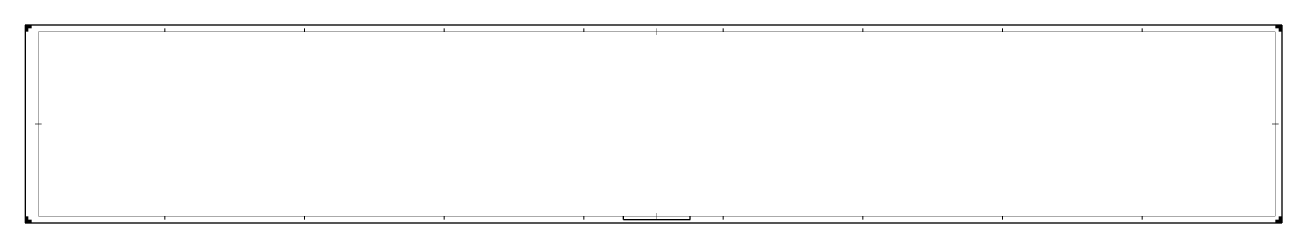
# Model space of a CAD drawing. Extents: x -20 to 1870, y -10 to 287.
import ezdxf

# ---------------------------------------------------------------- set-up
doc = ezdxf.new("R2010")
doc.units = 0
for name, color, linetype, lineweight in [('to-xx-kader', 7, 'CONTINUOUS', 25), ('to-xx-snijrand', 7, 'CONTINUOUS', 25), ('to-xx-vouwmerk', 7, 'CONTINUOUS', 18)]:
    doc.layers.add(name, color=color, linetype=linetype, lineweight=lineweight)

msp = doc.modelspace()

# ---------------------------------------------------------------- hatches: boundary and pattern name
at = {"layer": 'to-xx-snijrand'}
for points in [[(-10, 287), (-20, 287), (-20, 277), (-15, 277), (-15, 282), (-10, 282)], [(1870, 277), (1870, 287), (1860, 287), (1860, 282), (1865, 282), (1865, 277)], [(-20, 0), (-20, -10), (-10, -10), (-10, -5), (-15, -5), (-15, 0)], [(1860, -10), (1870, -10), (1870, 0), (1865, 0), (1865, -5), (1860, -5)]]:
    msp.add_hatch(color=256, dxfattribs=at).paths.add_polyline_path(points)

# ---------------------------------------------------------------- linework, layer by layer
at = {"layer": 'to-xx-kader'}
for p, q in [((880, -5), (880, 0)), ((980, -5), (980, 0)), ((880, -5), (980, -5))]:
    msp.add_line(p, q, dxfattribs=at)
at = {"layer": 'to-xx-kader', "const_width": 0.7}
msp.add_lwpolyline([(0, 0), (1860, 0), (1860, 277), (0, 277)], close=True, dxfattribs=at)
at = {"layer": 'to-xx-kader', "const_width": 0.7, "flags": 128}
for points in [[(930, 282), (930, 272)], [(-5, 138.5), (5, 138.5)], [(1865, 138.5), (1855, 138.5)], [(930, -5), (930, 5)]]:
    msp.add_lwpolyline(points, dxfattribs=at)
at = {"layer": 'to-xx-snijrand'}
for p, q in [((1870, 287), (-20, 287)), ((-20, 287), (-20, -10)), ((1870, 287), (1870, -10)), ((-20, -10), (1870, -10))]:
    msp.add_line(p, q, dxfattribs=at)
at = {"layer": 'to-xx-vouwmerk'}
for p, q in [((190, 277), (190, 282)), ((400, 277), (400, 282)), ((610, 277), (610, 282)), ((820, 277), (820, 282)), ((1030, 277), (1030, 282)), ((1240, 277), (1240, 282)), ((1450, 277), (1450, 282)), ((1660, 277), (1660, 282)), ((190, -5), (190, 0)), ((400, -5), (400, 0)), ((610, -5), (610, 0)), ((820, -5), (820, 0)), ((1030, -5), (1030, 0)), ((1240, -5), (1240, 0)), ((1450, -5), (1450, 0)), ((1660, -5), (1660, 0))]:
    msp.add_line(p, q, dxfattribs=at)

doc.saveas('drawing.dxf')
